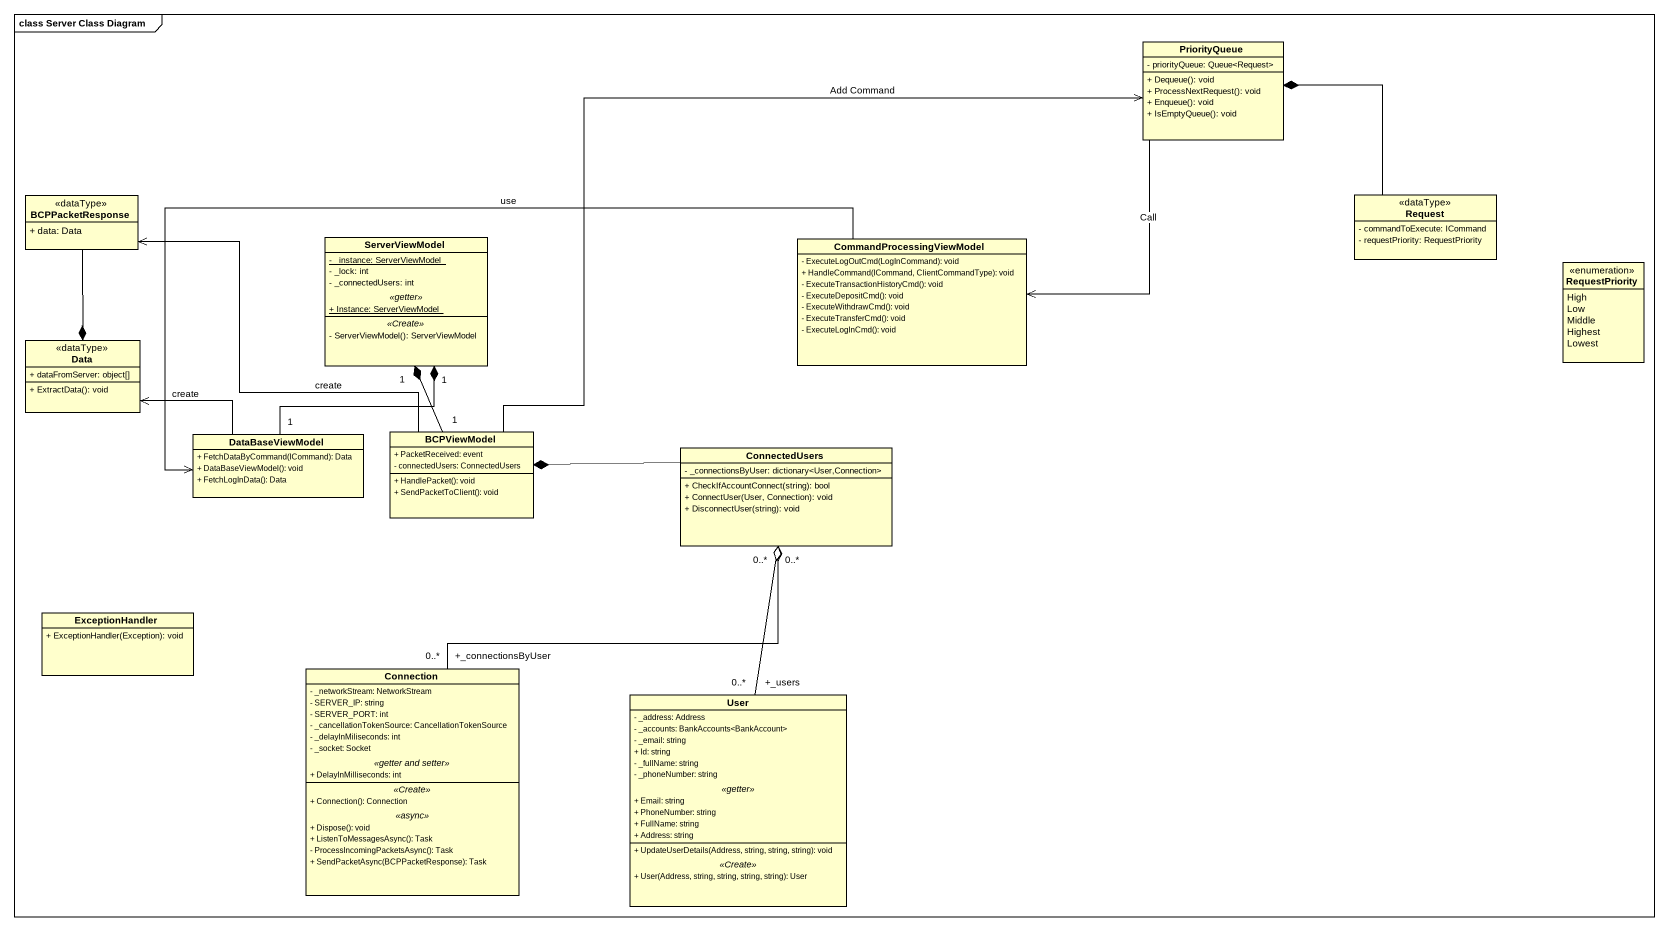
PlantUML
@startuml
mainframe class Server Class Diagram
hide circle
hide empty members
skinparam classAttributeIconSize 0
class PriorityQueue {
  - priorityQueue: Queue<Request>
  + Dequeue(): void
  + ProcessNextRequest(): void
  + Enqueue(): void
  + IsEmptyQueue(): void
}
class BCPPacketResponse <<dataType>> {
  + data: Data
}
class Request <<dataType>> {
  - commandToExecute: ICommand
  - requestPriority: RequestPriority
}
class ServerViewModel {
  {static} - _instance: ServerViewModel
  - _lock: int
  - _connectedUsers: int
  .. <<getter>> ..
  {static} + Instance: ServerViewModel
  .. <<Create>> ..
  - ServerViewModel(): ServerViewModel
}
class CommandProcessingViewModel {
  - ExecuteLogOutCmd(LogInCommand): void
  + HandleCommand(ICommand, ClientCommandType): void
  - ExecuteTransactionHistoryCmd(): void
  - ExecuteDepositCmd(): void
  - ExecuteWithdrawCmd(): void
  - ExecuteTransferCmd(): void
  - ExecuteLogInCmd(): void
}
enum RequestPriority {
  High
  Low
  Middle
  Highest
  Lowest
}
class Data <<dataType>> {
  + dataFromServer: object[]
  + ExtractData(): void
}
class DataBaseViewModel {
  + FetchDataByCommand(ICommand): Data
  + DataBaseViewModel(): void
  + FetchLogInData(): Data
}
class BCPViewModel {
  + PacketReceived: event
  - connectedUsers: ConnectedUsers
  + HandlePacket(): void
  + SendPacketToClient(): void
}
class ConnectedUsers {
  - _connectionsByUser: dictionary<User,Connection>
  + CheckIfAccountConnect(string): bool
  + ConnectUser(User, Connection): void
  + DisconnectUser(string): void
}
class ExceptionHandler {
  + ExceptionHandler(Exception): void
}
class Connection {
  - _networkStream: NetworkStream
  - SERVER_IP: string
  - SERVER_PORT: int
  - _cancellationTokenSource: CancellationTokenSource
  - _delayInMiliseconds: int
  - _socket: Socket
  .. <<getter and setter>> ..
  + DelayInMilliseconds: int
  .. <<Create>> ..
  + Connection(): Connection
  .. <<async>> ..
  + Dispose(): void
  + ListenToMessagesAsync(): Task
  - ProcessIncomingPacketsAsync(): Task
  + SendPacketAsync(BCPPacketResponse): Task
}
class User {
  - _address: Address
  - _accounts: BankAccounts<BankAccount>
  - _email: string
  + Id: string
  - _fullName: string
  - _phoneNumber: string
  .. <<getter>> ..
  + Email: string
  + PhoneNumber: string
  + FullName: string
  + Address: string
  --
  + UpdateUserDetails(Address, string, string, string): void
  .. <<Create>> ..
  + User(Address, string, string, string, string): User
}
PriorityQueue --> CommandProcessingViewModel : Call
BCPPacketResponse --* Data
Request -up-* PriorityQueue
CommandProcessingViewModel -left-> DataBaseViewModel : use
DataBaseViewModel "1" -up-* "1" ServerViewModel
DataBaseViewModel -left-> Data : create
BCPViewModel -right-> PriorityQueue : Add Command
BCPViewModel -up-> BCPPacketResponse : create
BCPViewModel "1" -up-* "1" ServerViewModel
ConnectedUsers -left-* BCPViewModel
Connection "+_connectionsByUser\n0..*" -up-o "0..*" ConnectedUsers
User "+_users\n0..*" -up-o "0..*" ConnectedUsers
@enduml
